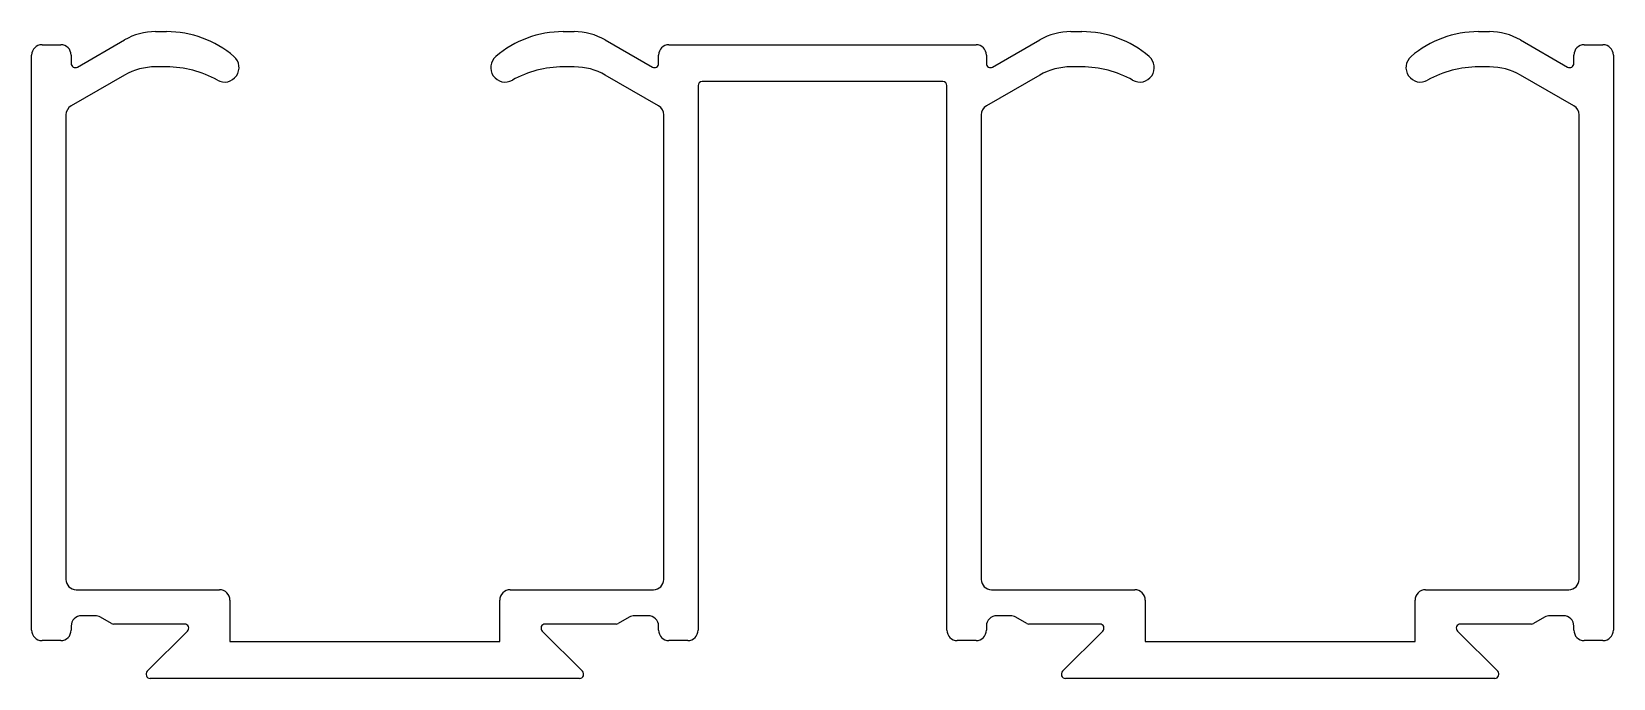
# Model space of a CAD drawing. Extents: x -36.6 to 39.6, y 7.3 to 38.5.
import ezdxf

# ---------------------------------------------------------------- set-up
doc = ezdxf.new("R2010")
doc.units = 0
doc.layers.get('0').update_dxf_attribs({"linetype": 'CONTINUOUS'})

msp = doc.modelspace()

# ---------------------------------------------------------------- linework, layer by layer
for p, q in [((-34.403, 36.831), (-32.136, 38.139)), ((-30.631, 38.541), (-30.109, 38.541)), ((-10.996, 38.541), (-10.469, 38.541)), ((-8.969, 38.139), (-6.703, 36.831)), ((9.691, 36.831), (11.958, 38.139)), ((13.463, 38.541), (13.984, 38.541)), ((33.098, 38.541), (33.625, 38.541)), ((35.125, 38.139), (37.391, 36.831)), ((-36.606, 9.674), (-36.606, 37.409)), ((-36.106, 37.909), (-35.203, 37.909)), ((-34.703, 37.409), (-34.703, 37.004)), ((-6.403, 37.004), (-6.403, 37.409)), ((-5.903, 37.909), (8.891, 37.909)), ((9.391, 37.409), (9.391, 37.004)), ((37.691, 37.004), (37.691, 37.409)), ((38.191, 37.909), (39.094, 37.909)), ((39.594, 37.409), (39.594, 9.674)), ((-30.109, 36.841), (-30.631, 36.841)), ((-10.464, 36.841), (-10.996, 36.841)), ((13.984, 36.841), (13.463, 36.841)), ((33.63, 36.841), (33.098, 36.841)), ((-32.136, 36.439), (-34.703, 34.958)), ((-6.403, 34.958), (-8.969, 36.439)), ((-4.499, 35.935), (-4.499, 9.674)), ((7.288, 36.135), (-4.299, 36.135)), ((7.488, 9.674), (7.488, 35.935)), ((11.958, 36.439), (9.391, 34.958)), ((37.691, 34.958), (35.125, 36.439)), ((-34.953, 34.527), (-34.953, 12.124)), ((-6.153, 12.124), (-6.153, 34.522)), ((9.141, 34.527), (9.141, 12.124)), ((37.941, 12.124), (37.941, 34.522)), ((-34.453, 11.624), (-27.553, 11.624)), ((-13.553, 11.624), (-6.653, 11.624)), ((9.641, 11.624), (16.541, 11.624)), ((30.541, 11.624), (37.441, 11.624)), ((-27.053, 11.124), (-27.053, 9.124)), ((-14.053, 9.124), (-14.053, 11.124)), ((17.041, 11.124), (17.041, 9.124)), ((30.041, 9.124), (30.041, 11.124)), ((-33.542, 10.374), (-34.203, 10.374)), ((-32.756, 9.997), (-33.292, 10.307)), ((-29.239, 9.971), (-32.656, 9.971)), ((-8.449, 9.971), (-11.867, 9.971)), ((-7.813, 10.307), (-8.349, 9.997)), ((-6.903, 10.374), (-7.563, 10.374)), ((10.551, 10.374), (9.891, 10.374)), ((11.337, 9.997), (10.801, 10.307)), ((14.855, 9.971), (11.437, 9.971)), ((35.645, 9.971), (32.227, 9.971)), ((36.281, 10.307), (35.745, 9.997)), ((37.191, 10.374), (36.531, 10.374)), ((-35.203, 9.174), (-36.106, 9.174)), ((-34.703, 9.874), (-34.703, 9.674)), ((-31.035, 7.691), (-29.097, 9.629)), ((-12.008, 9.629), (-10.07, 7.691)), ((-6.403, 9.674), (-6.403, 9.874)), ((-4.999, 9.174), (-5.903, 9.174)), ((8.891, 9.174), (7.988, 9.174)), ((9.391, 9.874), (9.391, 9.674)), ((13.058, 7.691), (14.996, 9.629)), ((32.086, 9.629), (34.024, 7.691)), ((37.691, 9.674), (37.691, 9.874)), ((39.094, 9.174), (38.191, 9.174)), ((-27.053, 9.124), (-14.053, 9.124)), ((17.041, 9.124), (30.041, 9.124)), ((-10.211, 7.35), (-30.894, 7.35)), ((33.882, 7.35), (13.2, 7.35))]:
    msp.add_line(p, q)
for centre, radius, start, end in [((-30.636, 35.541), 3, 89.8993, 120), ((-30.109, 33.541), 5, 49.45696, 90), ((-10.996, 33.541), 5, 90, 130.54304), ((-10.469, 35.541), 3, 60, 90.00005), ((13.458, 35.541), 3, 89.8993, 120), ((13.984, 33.541), 5, 49.45696, 90), ((33.098, 33.541), 5, 90, 130.54304), ((33.625, 35.541), 3, 60, 90.00005), ((-36.106, 37.409), 0.5, 90, 180), ((-35.203, 37.409), 0.5, 360, 90), ((-27.314, 36.809), 0.7, 240.63541, 49.45696), ((-13.791, 36.809), 0.7, 130.54304, 299.36459), ((-5.903, 37.409), 0.5, 90, 180), ((8.891, 37.409), 0.5, 0, 90), ((16.779, 36.809), 0.7, 240.63541, 49.45696), ((30.303, 36.809), 0.7, 130.54304, 299.36459), ((38.191, 37.409), 0.5, 90, 180), ((39.094, 37.409), 0.5, 360, 90), ((-34.503, 37.004), 0.2, 180, 300), ((-30.636, 33.841), 3, 89.8993, 120), ((-30.109, 31.841), 5, 60.63541, 90), ((-10.996, 31.841), 5, 90, 119.36459), ((-10.469, 33.841), 3, 60, 89.8993), ((-6.603, 37.004), 0.2, 240, 360), ((9.591, 37.004), 0.2, 180, 300), ((13.458, 33.841), 3, 89.8993, 120), ((13.984, 31.841), 5, 60.63541, 90), ((33.098, 31.841), 5, 90, 119.36459), ((33.625, 33.841), 3, 60, 89.8993), ((37.491, 37.004), 0.2, 240, 360), ((-4.299, 35.935), 0.2, 90, 180), ((7.288, 35.935), 0.2, 360, 90), ((-34.453, 34.525), 0.5, 120, 179.71903), ((-6.653, 34.525), 0.5, 359.71903, 60), ((9.641, 34.525), 0.5, 120, 179.71903), ((37.441, 34.525), 0.5, 359.71903, 60), ((-34.453, 12.124), 0.5, 180, 270), ((-27.553, 11.124), 0.5, 0, 90), ((-13.553, 11.124), 0.5, 90, 180), ((-6.653, 12.124), 0.5, 270, 0), ((9.641, 12.124), 0.5, 180, 270), ((16.541, 11.124), 0.5, 0, 90), ((30.541, 11.124), 0.5, 90, 180), ((37.441, 12.124), 0.5, 270, 0), ((-34.203, 9.874), 0.5, 90, 180), ((-33.542, 9.874), 0.5, 60, 90), ((-32.656, 10.171), 0.2, 240, 270), ((-29.239, 9.771), 0.2, 315, 90), ((-11.867, 9.771), 0.2, 90, 225), ((-8.449, 10.171), 0.2, 270, 300), ((-7.563, 9.874), 0.5, 90, 120), ((-6.903, 9.874), 0.5, 0, 90), ((9.891, 9.874), 0.5, 90, 180), ((10.551, 9.874), 0.5, 60, 90), ((11.437, 10.171), 0.2, 240, 270), ((14.855, 9.771), 0.2, 315, 90), ((32.227, 9.771), 0.2, 90, 225), ((35.645, 10.171), 0.2, 270, 300), ((36.531, 9.874), 0.5, 90, 120), ((37.191, 9.874), 0.5, 0, 90), ((-36.106, 9.674), 0.5, 180, 270), ((-35.203, 9.674), 0.5, 270, 0), ((-5.903, 9.674), 0.5, 180, 270), ((-4.999, 9.674), 0.5, 270, 360), ((7.988, 9.674), 0.5, 180, 270), ((8.891, 9.674), 0.5, 270, 0), ((38.191, 9.674), 0.5, 180, 270), ((39.094, 9.674), 0.5, 270, 0), ((-30.894, 7.55), 0.2, 135, 270), ((-10.211, 7.55), 0.2, 270, 45), ((13.2, 7.55), 0.2, 135, 270), ((33.882, 7.55), 0.2, 270, 45)]:
    msp.add_arc(centre, radius, start, end)

doc.saveas('drawing.dxf')
